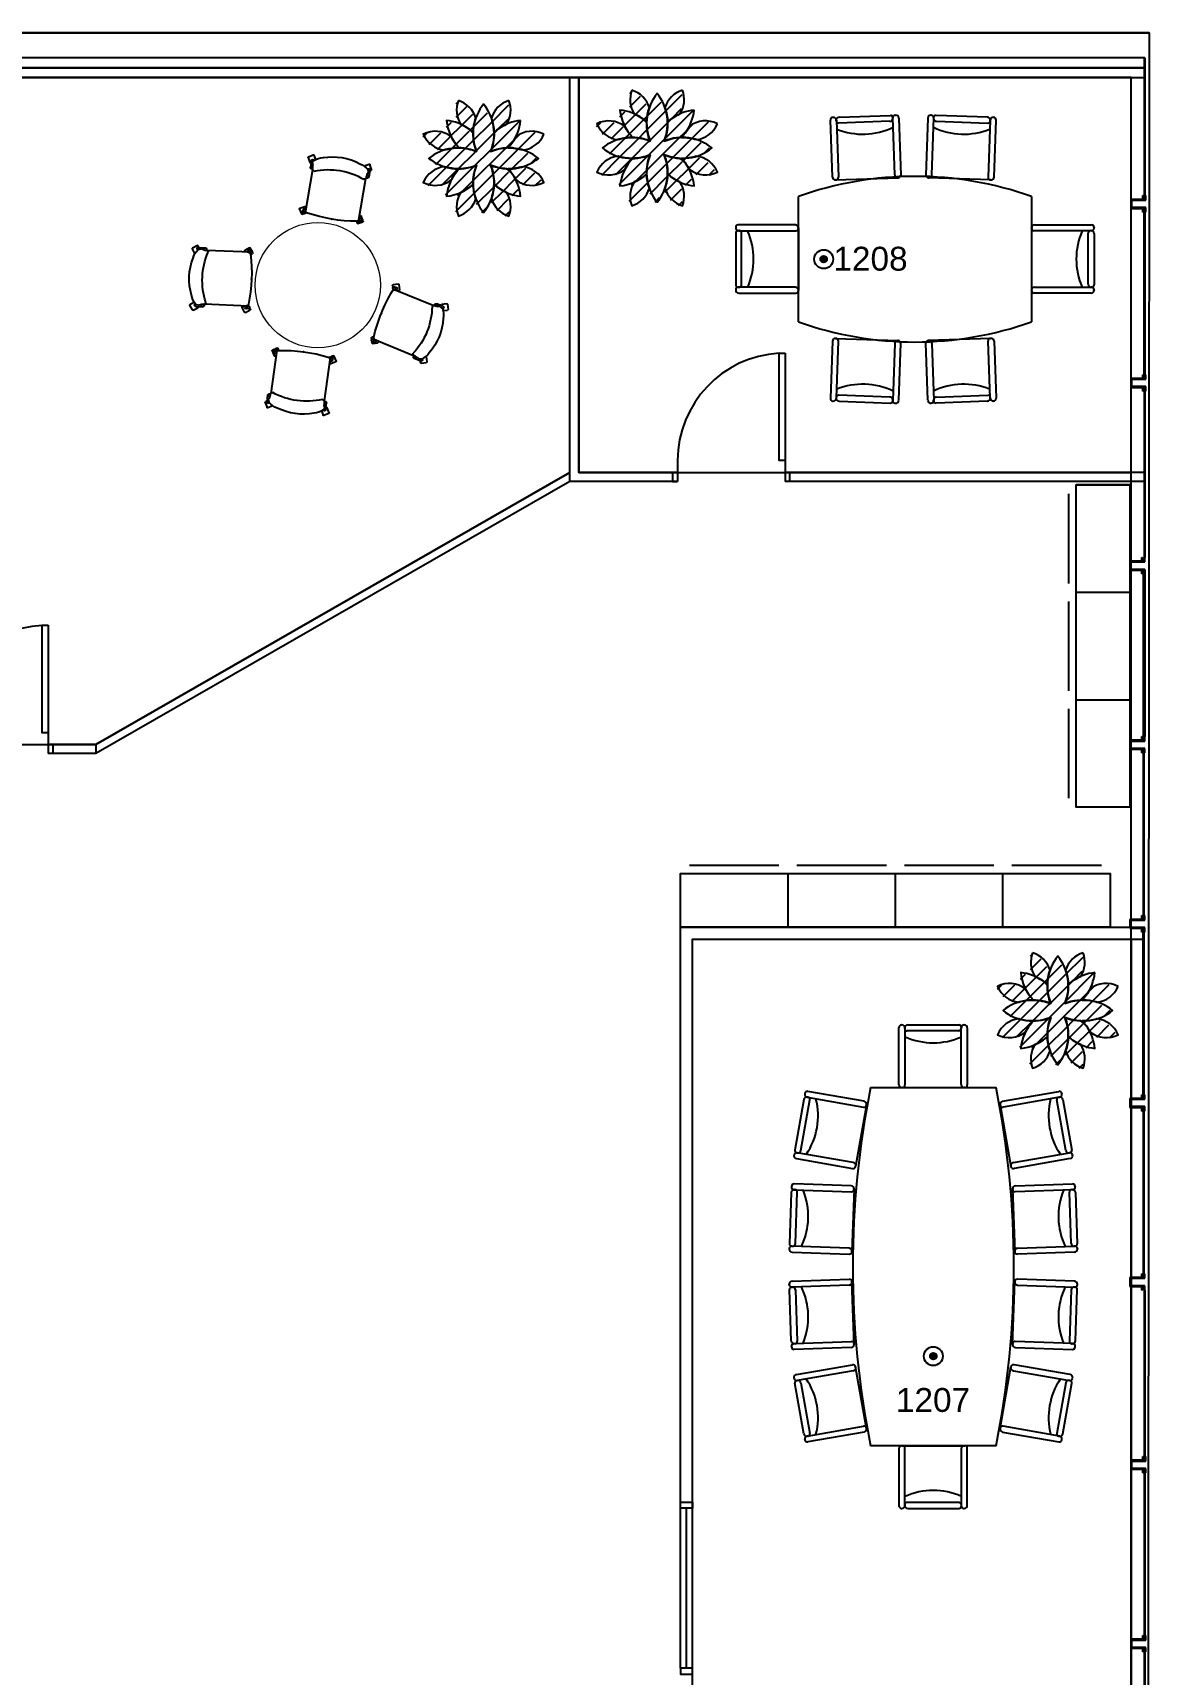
# Model space of a CAD drawing. Header units: inches. Extents: x 4 to 2210, y 3 to 2073.
# Drawn here: x 1836 to 2210, y 1523 to 2073 of the extents above; entities that cross this region are included whole.
import ezdxf

# ---------------------------------------------------------------- set-up
doc = ezdxf.new("R2010")
doc.units = ezdxf.units.IN
doc.header["$MEASUREMENT"] = 0
for name, color, linetype in [('Planon_construction', 253, 'Continuous'), ('Planon_floor', 1, 'Continuous'), ('Planon_space', 40, 'Continuous'), ('Planon_space_number', 30, 'Continuous')]:
    doc.layers.add(name, color=color, linetype=linetype)
doc.styles.get("Standard").update_dxf_attribs({"font": 'arial.ttf'})
doc.styles.add('TEXT', font='arial.ttf')

# ---------------------------------------------------------------- blocks, each defined once
blk = doc.blocks.new('1Front_1100_A-4_Data_Elec 07 26 18_RDI BASE$0$BaseBldg-WinFrame')
for p, q in [((0, 1.5), (0, -1.5)), ((4, 1.5), (0, 1.5)), ((0.25, 1.25), (5, 1.25)), ((0.25, -1.25), (0.25, 1.25)), ((4, 1.5), (4, 2.75)), ((4, 2.75), (4.25, 2.75)), ((4.25, 1.5), (4.25, 2.75)), ((4.25, 1.5), (4.75, 1.5)), ((4.75, 2.75), (5, 2.75)), ((4.75, 1.5), (4.75, 2.75)), ((5, 1.25), (5, 2.75)), ((0, -1.5), (4, -1.5)), ((5, -1.25), (0.25, -1.25)), ((4, -2.75), (4, -1.5)), ((4.25, -2.75), (4, -2.75)), ((4.25, -1.5), (4.75, -1.5)), ((4.25, -1.5), (4.25, -2.75)), ((4.75, -1.5), (4.75, -2.75)), ((5, -2.75), (4.75, -2.75)), ((5, -2.75), (5, -1.25))]:
    blk.add_line(p, q)
blk = doc.blocks.new('1Front_1100_A-4_Data_Elec 07 26 18_RDI BASE$0$30DOOR')
for p, q in [((0, 0), (0, 4)), ((36, 0), (36, 4))]:
    blk.add_line(p, q)
blk.add_lwpolyline([(0, -36), (0, 0), (2, 0), (2, -36)], close=True)
blk.add_arc((0, 0), 36, 273.1847, 0)
blk = doc.blocks.new('Furniture_Conftable_3')
at = {"layer": 'Planon_construction'}
blk.add_hatch(color=256, dxfattribs=at).paths.add_polyline_path([(-112.11, 0.02, 1), (-109.89, 0.02, 1)])
for p, q in [((-137.02, 43.41), (-120.07, 46.4)), ((-119.93, 44.39), (-136.88, 41.41)), ((-115.86, 26.83), (-119.18, 45.67)), ((-119.16, 45.76), (-119.12, 45.55)), ((-118.47, 46.68), (-118.35, 46.7)), ((-117.19, 45.89), (-113.87, 27.06)), ((-108.08, 27.53), (-108.75, 46.64)), ((-107.9, 47.55), (-107.78, 47.55)), ((-106.82, 46.38), (-106.83, 46.58)), ((-106.74, 46.59), (-106.08, 27.47)), ((-88.8, 46.21), (-106, 45.61)), ((-105.86, 47.62), (-88.66, 48.22)), ((-87.22, 28.26), (-87.88, 47.37)), ((-87.84, 47.46), (-87.84, 47.25)), ((-87.04, 48.28), (-86.91, 48.28)), ((-85.88, 47.32), (-85.21, 28.2)), ((-76.12, 47.32), (-76.79, 28.2)), ((-74.96, 48.28), (-75.09, 48.28)), ((-74.78, 28.26), (-74.12, 47.37)), ((-74.16, 47.46), (-74.16, 47.25)), ((-56.14, 47.62), (-73.34, 48.22)), ((-73.2, 46.21), (-56, 45.61)), ((-55.26, 46.59), (-55.92, 27.47)), ((-55.18, 46.38), (-55.17, 46.58)), ((-54.1, 47.55), (-54.22, 47.55)), ((-53.92, 27.53), (-53.25, 46.64)), ((-44.81, 45.89), (-48.13, 27.06)), ((-46.14, 26.83), (-42.82, 45.67)), ((-43.53, 46.68), (-43.65, 46.7)), ((-42.84, 45.76), (-42.88, 45.55)), ((-42.07, 44.39), (-25.12, 41.41)), ((-24.98, 43.41), (-41.93, 46.4)), ((-136.42, 23.21), (-139.74, 42.04)), ((-139.03, 43.06), (-138.91, 43.08)), ((-137.79, 42.05), (-137.83, 42.25)), ((-137.83, 42.25), (-137.83, 42.25)), ((-137.75, 42.27), (-134.43, 23.43)), ((-24.25, 42.27), (-27.57, 23.43)), ((-25.58, 23.21), (-22.26, 42.04)), ((-24.21, 42.05), (-24.17, 42.25)), ((-24.17, 42.25), (-24.17, 42.25)), ((-22.97, 43.06), (-23.09, 43.08)), ((-135.26, 22.4), (-114.58, 26.04)), ((-135.14, 22.42), (-135.26, 22.4)), ((-135.26, 22.4), (-135.26, 22.4)), ((-114.58, 26.04), (-114.7, 26.02)), ((-114.7, 26.02), (-114.7, 26.02)), ((-107.04, 26.57), (-86.06, 27.3)), ((-106.92, 26.57), (-107.04, 26.57)), ((-86.06, 27.3), (-86.18, 27.29)), ((-54.96, 26.57), (-75.94, 27.3)), ((-75.94, 27.3), (-75.82, 27.29)), ((-55.08, 26.57), (-54.96, 26.57)), ((-26.74, 22.4), (-47.42, 26.04)), ((-47.42, 26.04), (-47.3, 26.02)), ((-47.3, 26.02), (-47.3, 26.02)), ((-26.86, 22.42), (-26.74, 22.4)), ((-26.74, 22.4), (-26.74, 22.4)), ((-141, -20.98), (-141, 21.02)), ((-21, 21.02), (-21, -20.98)), ((-142, 11.52), (-161.12, 11.52)), ((-20, 11.52), (-0.88, 11.52)), ((-162, 10.65), (-162, 10.52)), ((-162, 8.6), (-162, -8.6)), ((-160.79, 9.6), (-161, 9.6)), ((-161, 9.52), (-141.87, 9.52)), ((-160, -8.4), (-160, 8.81)), ((-141, 10.52), (-141, -10.48)), ((-141, 10.4), (-141, 10.52)), ((-21, 10.52), (-21, -10.48)), ((-21, 10.4), (-21, 10.52)), ((-1, 9.52), (-20.13, 9.52)), ((-2, -8.4), (-2, 8.81)), ((-1.21, 9.6), (-1, 9.6)), ((0, 10.65), (0, 10.52)), ((0, 8.6), (0, -8.6)), ((-162, -10.23), (-162, -10.35)), ((-161.21, -9.4), (-161, -9.4)), ((-142, -9.35), (-161.12, -9.35)), ((-141, -10.48), (-141, -10.35)), ((-21, -10.48), (-21, -10.35)), ((-20, -9.35), (-0.88, -9.35)), ((-0.79, -9.4), (-1, -9.4)), ((0, -10.23), (0, -10.35)), ((-161, -11.35), (-141.87, -11.35)), ((-1, -11.35), (-20.13, -11.35)), ((-136.42, -23.17), (-139.74, -42)), ((-137.75, -42.23), (-134.43, -23.39)), ((-135.26, -22.36), (-114.58, -26)), ((-135.14, -22.38), (-135.26, -22.36)), ((-135.26, -22.36), (-135.26, -22.36)), ((-115.86, -26.79), (-119.18, -45.63)), ((-117.19, -45.85), (-113.87, -27.02)), ((-114.58, -26), (-114.7, -25.98)), ((-114.7, -25.98), (-114.7, -25.98)), ((-108.08, -27.49), (-108.75, -46.6)), ((-107.04, -26.52), (-86.06, -27.26)), ((-106.92, -26.53), (-107.04, -26.52)), ((-106.74, -46.55), (-106.08, -27.43)), ((-86.06, -27.26), (-86.18, -27.25)), ((-54.96, -26.52), (-75.94, -27.26)), ((-75.94, -27.26), (-75.82, -27.25)), ((-55.26, -46.55), (-55.92, -27.43)), ((-55.08, -26.53), (-54.96, -26.52)), ((-53.92, -27.49), (-53.25, -46.6)), ((-44.81, -45.85), (-48.13, -27.02)), ((-26.74, -22.36), (-47.42, -26)), ((-47.42, -26), (-47.3, -25.98)), ((-47.3, -25.98), (-47.3, -25.98)), ((-46.14, -26.79), (-42.82, -45.63)), ((-24.25, -42.23), (-27.57, -23.39)), ((-26.86, -22.38), (-26.74, -22.36)), ((-26.74, -22.36), (-26.74, -22.36)), ((-25.58, -23.17), (-22.26, -42)), ((-87.22, -28.22), (-87.88, -47.33)), ((-85.88, -47.27), (-85.21, -28.16)), ((-76.12, -47.27), (-76.79, -28.16)), ((-74.78, -28.22), (-74.12, -47.33)), ((-139.03, -43.02), (-138.91, -43.04)), ((-137.79, -42.01), (-137.83, -42.21)), ((-137.83, -42.21), (-137.83, -42.21)), ((-137.02, -43.37), (-120.07, -46.36)), ((-119.93, -44.35), (-136.88, -41.36)), ((-42.07, -44.35), (-25.12, -41.36)), ((-24.98, -43.37), (-41.93, -46.36)), ((-24.21, -42.01), (-24.17, -42.21)), ((-24.17, -42.21), (-24.17, -42.21)), ((-22.97, -43.02), (-23.09, -43.04)), ((-119.16, -45.72), (-119.12, -45.51)), ((-118.47, -46.64), (-118.35, -46.66)), ((-107.9, -47.51), (-107.78, -47.51)), ((-106.82, -46.33), (-106.83, -46.54)), ((-88.8, -46.17), (-106, -45.57)), ((-105.86, -47.58), (-88.66, -48.18)), ((-87.84, -47.41), (-87.84, -47.21)), ((-87.04, -48.23), (-86.91, -48.24)), ((-74.96, -48.23), (-75.09, -48.24)), ((-74.16, -47.41), (-74.16, -47.21)), ((-56.14, -47.58), (-73.34, -48.18)), ((-73.2, -46.17), (-56, -45.57)), ((-55.18, -46.33), (-55.17, -46.54)), ((-54.1, -47.51), (-54.22, -47.51)), ((-43.53, -46.64), (-43.65, -46.66)), ((-42.84, -45.72), (-42.88, -45.51))]:
    blk.add_line(p, q, dxfattribs=at)
for radius in [3.16, 1.11]:
    blk.add_circle((-111, 0.02), radius, dxfattribs=at)
for centre, radius, start, end in [((-119.94, 45.62), 0.792, 9.9964, 99.9954), ((-120.1, 45.38), 1, 279.9998, 10.003), ((-118.32, 45.82), 0.875, 99.9974, 189.9962), ((-118.18, 45.72), 1, 9.9998, 100.003), ((-107.87, 46.67), 0.875, 92, 182), ((-107.74, 46.55), 1, 2, 92), ((-105.83, 46.62), 1, 92, 182), ((-106.03, 46.4), 0.792, 182, 272), ((-97.89, 65.22), 23.31, 248.0725, 295.7495), ((-88.84, 47.21), 1, 272, 2), ((-88.64, 47.43), 0.792, 2, 92), ((-87.01, 47.4), 0.875, 92, 182), ((-86.88, 47.28), 1, 2, 92), ((-75.12, 47.28), 1, 88, 178), ((-74.99, 47.4), 0.875, 358, 88), ((-64.11, 65.22), 23.31, 244.2505, 291.9275), ((-73.36, 47.43), 0.792, 88, 178), ((-73.16, 47.21), 1, 178, 268), ((-56.17, 46.62), 1, 358, 88), ((-55.97, 46.4), 0.792, 268, 358), ((-54.26, 46.55), 1, 88, 178), ((-54.13, 46.67), 0.875, 358, 88), ((-43.82, 45.72), 1, 79.997, 170.0002), ((-43.68, 45.82), 0.875, 350.0038, 80.0026), ((-41.9, 45.38), 1, 169.997, 260.0002), ((-42.06, 45.62), 0.792, 80.0046, 170.0036), ((-138.88, 42.2), 0.875, 99.9974, 189.9962), ((-138.73, 42.09), 1, 9.9998, 100.003), ((-136.85, 42.43), 1, 100.0001, 189.9964), ((-137.02, 42.19), 0.792, 190.003, 280.0025), ((-131.57, 61.95), 23.31, 256.0725, 303.7495), ((-30.43, 61.95), 23.31, 236.2505, 283.9275), ((-24.98, 42.19), 0.792, 259.9975, 349.997), ((-25.15, 42.43), 1, 350.0036, 79.9999), ((-23.27, 42.09), 1, 79.997, 170.0002), ((-23.12, 42.2), 0.875, 350.0038, 80.0026), ((-107.08, 27.56), 1, 182, 272), ((-86.22, 28.29), 1, 182, 272), ((-86.09, 28.17), 0.875, 272, 2), ((-75.91, 28.17), 0.875, 178, 268), ((-75.78, 28.29), 1, 268, 358), ((-54.92, 27.56), 1, 268, 358), ((-81, -275.98), 303, 78.5788, 101.4212), ((-135.43, 23.38), 1, 190.0001, 279.9974), ((-135.29, 23.28), 0.875, 280.003, 10.0038), ((-114.88, 27.01), 1, 190.0001, 279.9974), ((-114.73, 26.91), 0.875, 280.003, 10.0038), ((-106.95, 27.44), 0.875, 272, 2), ((-55.05, 27.44), 0.875, 178, 268), ((-47.27, 26.91), 0.875, 169.9962, 259.997), ((-47.12, 27.01), 1, 260.0026, 349.9999), ((-26.71, 23.28), 0.875, 169.9962, 259.997), ((-26.57, 23.38), 1, 260.0026, 349.9999), ((-161.12, 10.65), 0.875, 90, 180), ((-142, 10.52), 1, 360, 90), ((-20, 10.52), 1, 90, 180), ((-0.88, 10.65), 0.875, 0, 90), ((-161, 10.52), 1, 180, 270), ((-161, 8.6), 1, 90, 180), ((-160.79, 8.81), 0.792, 0, 90), ((-179.31, 0.02), 23.31, 336.2505, 23.9275), ((-141.87, 10.4), 0.875, 270, 0), ((-20.13, 10.4), 0.875, 180, 270), ((17.31, 0.02), 23.31, 156.0725, 203.7495), ((-1.21, 8.81), 0.792, 90, 180), ((-1, 10.52), 1, 270, 0), ((-1, 8.6), 1, 0, 90), ((-161.21, -8.6), 0.792, 180, 270), ((-161.12, -10.23), 0.875, 90, 180), ((-161, -10.35), 1, 180, 270), ((-161, -8.4), 1, 270, 0), ((-142, -10.35), 1, 0, 90), ((-141.87, -10.48), 0.875, 270, 0), ((-20, -10.35), 1, 90, 180), ((-20.13, -10.48), 0.875, 180, 270), ((-1, -8.4), 1, 180, 270), ((-1, -10.35), 1, 270, 0), ((-0.88, -10.23), 0.875, 0, 90), ((-0.79, -8.6), 0.792, 270, 0), ((-81, 276.02), 303, 258.5788, 281.4212), ((-135.43, -23.34), 1, 80.0026, 169.9999), ((-135.29, -23.24), 0.875, 349.9962, 79.997), ((-114.88, -26.97), 1, 80.0026, 169.9999), ((-114.73, -26.86), 0.875, 349.9962, 79.997), ((-107.08, -27.52), 1, 88, 178), ((-106.95, -27.4), 0.875, 358, 88), ((-86.22, -28.25), 1, 88, 178), ((-86.09, -28.13), 0.875, 358, 88), ((-75.91, -28.13), 0.875, 92, 182), ((-75.78, -28.25), 1, 2, 92), ((-55.05, -27.4), 0.875, 92, 182), ((-54.92, -27.52), 1, 2, 92), ((-47.27, -26.86), 0.875, 100.003, 190.0038), ((-47.12, -26.97), 1, 10.0001, 99.9974), ((-26.71, -23.24), 0.875, 100.003, 190.0038), ((-26.57, -23.34), 1, 10.0001, 99.9974), ((-138.88, -42.15), 0.875, 170.0038, 260.0026), ((-138.73, -42.05), 1, 259.997, 350.0002), ((-136.85, -42.39), 1, 170.0036, 259.9999), ((-137.02, -42.14), 0.792, 79.9975, 169.997), ((-131.57, -61.91), 23.31, 56.2505, 103.9275), ((-97.89, -65.18), 23.31, 64.2505, 111.9275), ((-64.11, -65.18), 23.31, 68.0725, 115.7495), ((-30.43, -61.91), 23.31, 76.0725, 123.7495), ((-24.98, -42.14), 0.792, 10.003, 100.0025), ((-25.15, -42.39), 1, 280.0001, 9.9964), ((-23.27, -42.05), 1, 189.9998, 280.003), ((-23.12, -42.15), 0.875, 279.9974, 9.9962), ((-119.94, -45.58), 0.792, 260.0046, 350.0036), ((-120.1, -45.34), 1, 349.997, 80.0002), ((-118.32, -45.78), 0.875, 170.0038, 260.0026), ((-118.18, -45.68), 1, 259.997, 350.0002), ((-107.87, -46.63), 0.875, 178, 268), ((-107.74, -46.51), 1, 268, 358), ((-105.83, -46.58), 1, 178, 268), ((-106.03, -46.36), 0.792, 88, 178), ((-88.84, -47.17), 1, 358, 88), ((-88.64, -47.39), 0.792, 268, 358), ((-87.01, -47.36), 0.875, 178, 268), ((-86.88, -47.24), 1, 268, 358), ((-75.12, -47.24), 1, 182, 272), ((-74.99, -47.36), 0.875, 272, 2), ((-73.16, -47.17), 1, 92, 182), ((-73.36, -47.39), 0.792, 182, 272), ((-56.17, -46.58), 1, 272, 2), ((-55.97, -46.36), 0.792, 2, 92), ((-54.26, -46.51), 1, 182, 272), ((-54.13, -46.63), 0.875, 272, 2), ((-43.82, -45.68), 1, 189.9998, 280.003), ((-43.68, -45.78), 0.875, 279.9974, 9.9962), ((-41.9, -45.34), 1, 99.9998, 190.003), ((-42.06, -45.58), 0.792, 189.9964, 279.9954)]:
    blk.add_arc(centre, radius, start, end, dxfattribs=at)
blk = doc.blocks.new('P_95-7R')
at = {"layer": 'Planon_construction'}
for p, q in [((-0.03, 8.89), (0.29, 9.44)), ((0.64, 8.28), (0.04, 8.62)), ((0.53, 9.85), (0.84, 10.4)), ((0.72, 9.9), (0.72, 9.9)), ((0.72, 9.9), (1.48, 9.9)), ((0.72, 9.02), (15.34, 9.02)), ((1.11, 10.47), (2.64, 9.59)), ((2.55, 9.02), (2.72, 9.31)), ((2.65, 9.58), (2.64, 9.59)), ((18.24, 9.9), (15.94, 9.9)), ((18.07, 9.9), (18.36, 10.4)), ((18.62, 10.47), (20.16, 9.58)), ((19.36, 7.81), (20.23, 9.31)), ((-0.03, -10.03), (0.29, -9.48)), ((1.58, -11.19), (0.04, -10.3)), ((0.53, -9.07), (0.76, -8.67)), ((0.72, -9.02), (15.34, -9.02)), ((0.72, -9.9), (1.48, -9.9)), ((0.72, -9.9), (0.72, -9.9)), ((1.85, -11.11), (2.72, -9.61)), ((2.1, -9.02), (2.65, -9.34)), ((18.24, -9.9), (15.94, -9.9)), ((17.48, -10.03), (17.56, -9.9)), ((19.09, -11.19), (17.56, -10.3)), ((18.83, -8.57), (20.16, -9.34)), ((19.36, -11.11), (20.23, -9.61))]:
    blk.add_line(p, q, dxfattribs=at)
for centre in [(1.48, 9.46), (1.48, -9.46)]:
    blk.add_circle(centre, 0.437, dxfattribs=at)
for centre, radius, start, end in [((0.14, 8.79), 0.197, 150, 240), ((53.76, 0), 53.76, 171.0231, 188.9769), ((0.72, 9.46), 0.438, 90, 270), ((1.4, 8.27), 0.749, 90.0499, 171.1399), ((1.01, 10.3), 0.197, 60, 150), ((2.55, 9.41), 0.197, 330, 60), ((15.63, 8.4), 0.69, 120.6695, 179.8182), ((-7.14, 0), 23.63, 339.164, 20.836), ((15.75, 8), 1.1, 80.9095, 115.0661), ((15.94, 9.46), 0.437, 313.9242, 236.1927), ((18.84, -5.44), 14.82, 98.4693, 101.3569), ((16.12, 12.32), 3.15, 279.8709, 294.7182), ((16.94, 6.35), 3.15, 63.6603, 80.9972), ((18.24, 9.46), 0.438, 296.2703, 90), ((14.02, 5.08), 5.95, 10.9764, 43.3891), ((18.53, 10.3), 0.197, 60, 150), ((19.19, 7.9), 0.197, 313.7713, 330), ((1.98, 0), 18.93, 340.8263, 19.1737), ((20.06, 9.41), 0.197, 330, 60), ((0.14, -10.13), 0.197, 150, 240), ((0.72, -9.46), 0.438, 90, 270), ((1.4, -8.27), 0.749, 188.8601, 269.9501), ((2.55, -9.51), 0.197, 330, 60), ((15.63, -8.4), 0.69, 180.1818, 239.3305), ((15.75, -8), 1.1, 244.9339, 279.0905), ((15.94, -9.46), 0.437, 123.8073, 46.0758), ((18.84, 5.44), 14.82, 258.6431, 261.5307), ((16.12, -12.32), 3.15, 65.2818, 80.1291), ((16.94, -6.35), 3.15, 279.0028, 296.3397), ((17.65, -10.13), 0.197, 150, 240), ((18.24, -9.46), 0.438, 270, 63.7297), ((14.02, -5.08), 5.95, 316.6109, 349.7188), ((20.06, -9.51), 0.197, 330, 60), ((1.68, -11.02), 0.197, 240, 330), ((19.19, -11.02), 0.197, 240, 330)]:
    blk.add_arc(centre, radius, start, end, dxfattribs=at)
blk.add_point((0, 0), dxfattribs=at)
at = {"layer": 'Planon_construction', "style": 'TEXT', "flags": 1}
for tag in ['CAPPN', 'CAPMG', 'CAPMC', 'CAPQT', 'CAPDH', 'CAPGC']:
    blk.add_attdef(tag, (0, 0), '', height=0.001, dxfattribs=at)
blk = doc.blocks.new('82_planting_generic - 82_planter_round_1200mm-2861272-Planon FM - 1e Verdieping')
at = {"layer": 'Planon_construction', "linetype": 'Continuous'}
blk.add_line((-368, -9), (-360, 0), dxfattribs=at)
at = {"layer": 'Planon_construction'}
for points in [[(45, 38, 0.273397), (-2, 356, 0.273397), (-49, 38, 0.27562), (-369, -8, 0.275602), (-49, -54, 0.273354), (-2, -372, 0.273354), (45, -54, 0.275602), (365, -8, 0.27562)], [(-171, 379, 0.244626), (-155, 220, -0.078598), (-72, 167, -0.077601), (-54, 262, 0.249774)], [(167, 379, 0.249774), (50, 262, -0.077601), (68, 167, -0.078598), (151, 220, 0.244626)], [(-72, 160, 0.025563), (-99, 188, 0.130684), (-251, 246, 0.164541), (-166, 62, -0.095401), (-49, 38, -0.099448)], [(246, 246, 0.130684), (95, 188, 0.025563), (68, 160, -0.099448), (45, 38, -0.088664), (153, 62, 0.031659), (188, 94, 0.130684)], [(-219, 137, 0.289305), (-406, 154, 0.274935), (-264, 48, -0.078844), (-166, 62, -0.073056)], [(402, 154, 0.289305), (214, 137, -0.073056), (162, 62, -0.078844), (260, 48, 0.274935)], [(-166, -78, -0.078814), (-264, -64, 0.274935), (-406, -170, 0.290007), (-219, -153, -0.073048)], [(-72, -183, -0.104586), (-49, -54, -0.095414), (-166, -78, 0.164497), (-251, -262, 0.158425)], [(188, -110, 0.031615), (153, -78, -0.088688), (45, -54, -0.099407), (68, -176, 0.025563), (95, -204, 0.130684), (246, -262, 0.130684)], [(260, -64, -0.078814), (162, -78, -0.073069), (215, -153, 0.289243), (402, -170, 0.274935)], [(-54, -278, -0.077617), (-72, -183, -0.078566), (-155, -236, 0.244728), (-171, -395, 0.249807)], [(151, -236, -0.078566), (68, -183, -0.077617), (50, -278, 0.249807), (167, -395, 0.244728)]]:
    blk.add_lwpolyline(points, format="xyb", close=True, dxfattribs=at)

msp = doc.modelspace()

# ---------------------------------------------------------------- hatches: boundary and pattern name
at = {"layer": 'Planon_construction'}
msp.add_hatch(color=256, dxfattribs=at).paths.add_polyline_path([(2100.16, 1997.43, 1), (2102.39, 1997.43, 1)])

# ---------------------------------------------------------------- linework, layer by layer
for p, q in [((2208.88, 2064.9), (11.81, 2064.9)), ((2208.63, 2064.9), (2208.63, 2017.47)), ((2208.88, 2064.9), (2208.88, 2017.47)), ((1025.19, 2058.28), (2208.88, 2058.28)), ((2016.22, 1922.97), (2016.22, 2058.28)), ((2019.22, 1925.97), (2019.22, 2058.28)), ((2104.2, 2024.94), (2103.53, 2044.05)), ((2104.38, 2044.96), (2104.5, 2044.96)), ((2105.46, 2043.79), (2105.45, 2044)), ((2105.54, 2044), (2106.2, 2024.89)), ((2123.48, 2043.63), (2106.28, 2043.02)), ((2106.42, 2045.03), (2123.61, 2045.63)), ((2125.06, 2025.67), (2124.39, 2044.78)), ((2124.43, 2044.87), (2124.44, 2044.66)), ((2125.24, 2045.69), (2125.36, 2045.69)), ((2126.4, 2044.73), (2127.07, 2025.61)), ((2136.16, 2044.73), (2135.49, 2025.61)), ((2137.32, 2045.69), (2137.19, 2045.69)), ((2137.49, 2025.67), (2138.16, 2044.78)), ((2138.12, 2044.87), (2138.12, 2044.66)), ((2156.14, 2045.03), (2138.94, 2045.63)), ((2139.08, 2043.63), (2156.28, 2043.02)), ((2157.02, 2044), (2156.35, 2024.89)), ((2157.1, 2043.79), (2157.1, 2044)), ((2158.18, 2044.96), (2158.05, 2044.96)), ((2158.36, 2024.94), (2159.02, 2044.05)), ((2105.23, 2023.98), (2126.22, 2024.71)), ((2105.36, 2023.98), (2105.23, 2023.98)), ((2126.22, 2024.71), (2126.1, 2024.71)), ((2136.33, 2024.71), (2136.46, 2024.71)), ((2157.32, 2023.98), (2136.33, 2024.71)), ((2157.2, 2023.98), (2157.32, 2023.98)), ((2092.8, 1976.43), (2092.8, 2018.43)), ((2170.89, 2018.43), (2170.89, 1976.43)), ((2208.63, 1957.47), (2208.63, 2014.47)), ((2208.88, 2014.47), (2208.88, 1957.47)), ((2071.8, 2008.06), (2071.8, 2007.93)), ((2091.8, 2008.93), (2072.68, 2008.93)), ((2092.8, 2007.81), (2092.8, 2007.93)), ((2092.8, 2007.93), (2092.8, 1986.93)), ((2170.89, 2007.81), (2170.89, 2007.93)), ((2170.89, 2007.93), (2170.89, 1986.93)), ((2171.89, 2008.93), (2191.02, 2008.93)), ((2191.89, 2008.06), (2191.89, 2007.93)), ((2071.8, 2006.02), (2071.8, 1988.81)), ((2073.01, 2007.02), (2072.8, 2007.02)), ((2072.8, 2006.93), (2091.93, 2006.93)), ((2073.8, 1989.02), (2073.8, 2006.22)), ((2190.89, 2006.93), (2171.77, 2006.93)), ((2189.89, 1989.02), (2189.89, 2006.22)), ((2190.69, 2007.02), (2190.89, 2007.02)), ((2191.89, 2006.02), (2191.89, 1988.81)), ((2071.8, 1987.18), (2071.8, 1987.06)), ((2072.59, 1988.02), (2072.8, 1988.02)), ((2091.8, 1988.06), (2072.68, 1988.06)), ((2072.8, 1986.06), (2091.93, 1986.06)), ((2092.8, 1986.93), (2092.8, 1987.06)), ((2170.89, 1986.93), (2170.89, 1987.06)), ((2190.89, 1986.06), (2171.77, 1986.06)), ((2171.89, 1988.06), (2191.02, 1988.06)), ((2191.1, 1988.02), (2190.89, 1988.02)), ((2191.89, 1987.18), (2191.89, 1987.06)), ((2104.2, 1969.92), (2103.53, 1950.81)), ((2105.36, 1970.88), (2105.23, 1970.89)), ((2105.23, 1970.89), (2126.22, 1970.16)), ((2105.54, 1950.87), (2106.2, 1969.98)), ((2125.06, 1969.2), (2124.39, 1950.08)), ((2126.22, 1970.16), (2126.1, 1970.16)), ((2126.4, 1950.14), (2127.07, 1969.25)), ((2136.16, 1950.14), (2135.49, 1969.25)), ((2157.32, 1970.89), (2136.33, 1970.16)), ((2136.33, 1970.16), (2136.46, 1970.16)), ((2137.49, 1969.2), (2138.16, 1950.08)), ((2157.02, 1950.87), (2156.35, 1969.98)), ((2157.2, 1970.88), (2157.32, 1970.89)), ((2158.36, 1969.92), (2159.02, 1950.81)), ((2208.63, 1954.47), (2208.63, 1897.47)), ((2208.88, 1954.47), (2208.88, 1897.47)), ((2104.38, 1949.91), (2104.5, 1949.9)), ((2105.46, 1951.08), (2105.45, 1950.87)), ((2123.48, 1951.24), (2106.28, 1951.84)), ((2106.42, 1949.83), (2123.61, 1949.23)), ((2124.43, 1950), (2124.44, 1950.21)), ((2125.24, 1949.18), (2125.36, 1949.17)), ((2137.32, 1949.18), (2137.19, 1949.17)), ((2138.12, 1950), (2138.12, 1950.21)), ((2156.14, 1949.83), (2138.94, 1949.23)), ((2139.08, 1951.24), (2156.28, 1951.84)), ((2157.1, 1951.08), (2157.1, 1950.87)), ((2158.18, 1949.91), (2158.05, 1949.9)), ((2052.35, 1925.97), (2019.22, 1925.97)), ((2052.35, 1925.97), (2050.59, 1925.97)), ((2050.59, 1925.97), (2050.59, 1922.97)), ((2052.35, 1925.97), (2052.35, 1922.97)), ((2208.63, 1925.97), (2088.35, 1925.97)), ((2088.35, 1925.97), (2088.35, 1922.97)), ((2088.35, 1925.97), (2089.87, 1925.97)), ((2089.87, 1925.97), (2089.87, 1922.97)), ((2052.35, 1922.97), (2016.22, 1922.97)), ((2050.59, 1922.97), (2052.35, 1922.97)), ((2208.63, 1922.97), (2088.35, 1922.97)), ((2089.87, 1922.97), (2088.35, 1922.97)), ((2203.88, 1921.78), (2185.88, 1921.78)), ((2183.25, 1918.78), (2183.25, 1888.78)), ((2208.27, 1893.22), (2208.27, 1836.23)), ((2208.52, 1893.22), (2208.52, 1836.23)), ((2208.88, 1893.47), (2208.88, 1837.48)), ((2185.88, 1886.41), (2185.88, 1886.41)), ((2183.25, 1882.78), (2183.25, 1852.78)), ((2203.88, 1885.78), (2185.88, 1885.78)), ((2185.88, 1850.41), (2185.88, 1850.41)), ((2185.88, 1849.78), (2203.88, 1849.78)), ((2183.25, 1846.78), (2183.25, 1816.78)), ((1841.48, 1834.78), (1841.48, 1831.78)), ((1841.48, 1834.78), (1843, 1834.78)), ((1843, 1831.78), (1841.48, 1831.78)), ((1843, 1834.78), (1843, 1831.78)), ((2208.27, 1833.23), (2208.27, 1776.23)), ((2208.52, 1833.23), (2208.52, 1776.23)), ((2185.88, 1814.41), (2185.88, 1814.41)), ((2086.3, 1794.25), (2056.3, 1794.25)), ((2122.3, 1794.25), (2092.3, 1794.25)), ((2158.3, 1794.25), (2128.3, 1794.25)), ((2194.3, 1794.25), (2164.3, 1794.25)), ((2053.92, 1791.63), (2053.92, 1791.63)), ((2089.3, 1791.63), (2089.3, 1773.63)), ((2089.92, 1791.63), (2089.92, 1791.63)), ((2125.3, 1773.63), (2125.3, 1791.63)), ((2125.92, 1791.63), (2125.92, 1791.63)), ((2161.3, 1773.63), (2161.3, 1791.63)), ((2161.92, 1791.63), (2161.92, 1791.63)), ((2208.27, 1716.23), (2208.27, 1773.23)), ((2208.52, 1773.23), (2208.52, 1716.23)), ((2208.27, 1713.23), (2208.27, 1656.23)), ((2208.52, 1713.23), (2208.52, 1656.23)), ((2208.63, 1651.98), (2208.63, 1594.98)), ((2208.88, 1651.98), (2208.88, 1594.98)), ((2208.64, 1592), (2208.64, 1535)), ((2208.89, 1592), (2208.89, 1535)), ((2055.3, 1525.34), (2055.3, 1578.91)), ((2208.65, 1532.02), (2208.65, 1475.02)), ((2208.9, 1532.02), (2208.9, 1475.02))]:
    msp.add_line(p, q, dxfattribs=at)
at = {"layer": 'Planon_construction', "linetype": 'Continuous'}
for p, q in [((2036.29, 2048.45), (2039.87, 2052.03)), ((2036.31, 2052.96), (2037.05, 2053.7)), ((1978.17, 2044.97), (1981.75, 2048.55)), ((1978.19, 2049.48), (1978.93, 2050.22)), ((2033, 2045.16), (2034.68, 2046.84)), ((1974.88, 2041.68), (1976.56, 2043.36)), ((2025.22, 2041.87), (2026.6, 2043.25)), ((2027.21, 2039.37), (2031.12, 2043.28)), ((2030.05, 2037.72), (2034.15, 2041.82)), ((1967.1, 2038.39), (1968.47, 2039.77)), ((1969.09, 2035.89), (1972.99, 2039.8)), ((1971.93, 2034.24), (1976.03, 2038.34)), ((2003.13, 2029.52), (2004.92, 2031.31)), ((2049.18, 2025.42), (2053.86, 2030.1)), ((2058.57, 2025.83), (2062.61, 2029.87)), ((2061.25, 2033), (2063.04, 2034.79)), ((1991.06, 2021.94), (1995.74, 2026.62)), ((2000.44, 2022.35), (2004.49, 2026.39)), ((2004.66, 2022.07), (2006.58, 2024)), ((2054.99, 2022.25), (2057.03, 2024.28)), ((2062.78, 2025.55), (2064.71, 2027.48)), ((1996.87, 2018.77), (1998.9, 2020.8)), ((2049.97, 2017.23), (2053.72, 2020.98)), ((1986.72, 2013.11), (1988.19, 2014.58)), ((1991.84, 2013.75), (1995.6, 2017.5)), ((1994.54, 2011.95), (1995.88, 2013.29)), ((2044.84, 2016.59), (2046.32, 2018.07)), ((2052.67, 2015.43), (2054.01, 2016.77)), ((2170.53, 1759.42), (2174.11, 1763)), ((2170.55, 1763.94), (2171.29, 1764.67)), ((2167.23, 1756.13), (2168.92, 1757.81)), ((2159.46, 1752.85), (2160.83, 1754.22)), ((2161.45, 1750.34), (2165.35, 1754.25)), ((2164.29, 1748.7), (2168.39, 1752.8)), ((2195.49, 1743.97), (2197.28, 1745.77)), ((2183.42, 1736.39), (2188.1, 1741.07)), ((2192.8, 1736.8), (2196.85, 1740.84)), ((2197.02, 1736.52), (2198.94, 1738.45)), ((2189.23, 1733.22), (2191.26, 1735.26)), ((2179.08, 1727.56), (2180.55, 1729.04)), ((2184.2, 1728.2), (2187.96, 1731.95)), ((2186.9, 1726.41), (2188.24, 1727.75))]:
    msp.add_line(p, q, dxfattribs=at)
at = {"layer": 'Planon_construction'}
for points in [[(2210.32, 2073.28), (1643.81, 2073.28), (2210.32, 2073.28), (2209.38, 633.18), (1749.23, 3.37), (630.18, 3.37), (469.11, 3.36), (463.87, 3.31), (460.68, 7.46), (3.8, 633.35), (3.8, 2073.28), (11.81, 2073.28), (3.8, 2073.28), (3.8, 633.35), (460.68, 7.46), (463.87, 3.31), (469.11, 3.36), (630.18, 3.37)], [(3.81, 2014.28), (15.19, 2014.28), (15.19, 2061.53), (2208.63, 2061.53), (1531.81, 2061.52)], [(2204.28, 636.76), (2204.28, 2058.28)], [(2016.22, 1925.97), (1857.5, 1834.78), (1841.48, 1834.78)], [(2016.22, 1922.97), (1857.5, 1831.78), (1841.48, 1831.78)], [(1857.5, 1834.78), (1857.5, 1831.78)], [(2053.3, 1525.34), (2053.3, 1773.63), (2203.88, 1773.63)], [(2057.3, 1580.91), (2057.3, 1769.63), (2208.27, 1769.63)]]:
    msp.add_lwpolyline(points, dxfattribs=at)
at = {"layer": 'Planon_construction', "linetype": 'Continuous'}
for points in [[(2026.94, 2025.63), (2032.76, 2031.45), (2039.11, 2037.8), (2041.73, 2040.42), (2048.07, 2046.76), (2053.92, 2052.61)], [(1968.82, 2022.15), (1974.64, 2027.97), (1980.99, 2034.32), (1983.61, 2036.94), (1989.95, 2043.28), (1995.8, 2049.13)], [(1976.07, 2038.38), (1979.85, 2042.17), (1983.72, 2046.03)], [(1982.61, 2040.43), (1983.58, 2041.4), (1988.7, 2046.52)], [(2031.65, 2025.85), (2036.77, 2030.97), (2042.62, 2036.82), (2042.69, 2036.89), (2048.59, 2042.79), (2050.48, 2044.68), (2053.68, 2047.88)], [(2032.73, 2022.44), (2042.32, 2032.03), (2047.63, 2037.34), (2057.48, 2047.19)], [(2034.19, 2041.86), (2037.98, 2045.65), (2041.84, 2049.51)], [(2040.73, 2043.91), (2041.7, 2044.88), (2046.82, 2050)], [(1973.52, 2022.36), (1978.65, 2027.49), (1984.5, 2033.34), (1984.56, 2033.41), (1990.46, 2039.3), (1992.36, 2041.2), (1995.56, 2044.4)], [(1974.61, 2018.96), (1984.19, 2028.55), (1989.51, 2033.86), (1999.36, 2043.71)], [(2029.5, 2032.68), (2034.7, 2037.88), (2035.93, 2039.11), (2040.67, 2043.85)], [(2036.12, 2016.85), (2041.96, 2022.69), (2048.33, 2029.06), (2050.53, 2031.25), (2056.9, 2037.63), (2062.7, 2043.43)], [(2036.88, 2022.1), (2038.23, 2023.45), (2041.57, 2026.79), (2052.76, 2037.98), (2055.05, 2040.27), (2057.51, 2042.73)], [(1971.38, 2029.2), (1976.58, 2034.4), (1977.8, 2035.62), (1982.55, 2040.37)], [(1978, 2013.37), (1983.84, 2019.21), (1990.21, 2025.58), (1992.4, 2027.77), (1998.78, 2034.15), (2004.58, 2039.95)], [(1978.76, 2018.62), (1980.11, 2019.97), (1983.45, 2023.31), (1994.64, 2034.5), (1996.93, 2036.79), (1999.39, 2039.25)], [(2053.95, 2030.19), (2054.78, 2031.02), (2060.25, 2036.49)], [(1995.83, 2026.71), (1996.66, 2027.54), (2002.13, 2033.01)], [(2048.11, 2019.86), (2051.77, 2023.52), (2055.75, 2027.5), (2059.64, 2031.39)], [(1989.98, 2016.38), (1993.65, 2020.04), (1997.63, 2024.02), (2001.52, 2027.91)], [(2043.13, 2019.36), (2048.52, 2024.76), (2049.08, 2025.32)], [(1985, 2015.88), (1990.4, 2021.28), (1990.96, 2021.84)], [(2161.18, 1736.61), (2167, 1742.43), (2173.35, 1748.78), (2175.97, 1751.39), (2182.31, 1757.73), (2188.16, 1763.58)], [(2168.43, 1752.83), (2172.21, 1756.62), (2176.08, 1760.48)], [(2174.97, 1754.89), (2175.94, 1755.86), (2181.06, 1760.97)], [(2163.73, 1743.65), (2168.94, 1748.85), (2170.16, 1750.08), (2174.91, 1754.83)], [(2165.88, 1736.82), (2171.01, 1741.94), (2176.86, 1747.79), (2176.92, 1747.86), (2182.82, 1753.76), (2184.72, 1755.66), (2187.92, 1758.86)], [(2166.97, 1733.41), (2176.55, 1743), (2181.87, 1748.31), (2191.72, 1758.16)], [(2170.36, 1727.83), (2176.2, 1733.66), (2182.57, 1740.03), (2184.76, 1742.23), (2191.14, 1748.6), (2196.94, 1754.41)], [(2171.11, 1733.07), (2172.47, 1734.43), (2175.81, 1737.76), (2187, 1748.95), (2189.29, 1751.24), (2191.75, 1753.7)], [(2188.19, 1741.17), (2189.02, 1742), (2194.49, 1747.46)], [(2182.34, 1730.83), (2186.01, 1734.5), (2189.99, 1738.47), (2193.88, 1742.36)], [(2177.36, 1730.34), (2182.76, 1735.73), (2183.32, 1736.3)]]:
    msp.add_lwpolyline(points, dxfattribs=at)
at = {"layer": 'Planon_construction'}
for points in [[(2203.88, 1921.78), (2203.88, 1813.78), (2185.88, 1813.78), (2185.88, 1921.78)], [(2197.3, 1773.63), (2053.3, 1773.63), (2053.3, 1791.63), (2197.3, 1791.63)], [(2057.3, 1580.91), (2057.3, 1578.91), (2053.3, 1578.91), (2053.3, 1580.91)], [(2057.3, 1523.34), (2057.3, 1525.34), (2053.3, 1525.34), (2053.3, 1523.34)]]:
    msp.add_lwpolyline(points, close=True, dxfattribs=at)
at = {"layer": 'Planon_construction', "linetype": 'Continuous', "lineweight": 15}
msp.add_circle((1931.79, 1988.73), 21, dxfattribs=at)
at = {"layer": 'Planon_construction'}
for radius in [3.16, 1.11]:
    msp.add_circle((2101.28, 1997.43), radius, dxfattribs=at)
for centre, radius, start, end in [((2104.41, 2044.09), 0.875, 92, 182), ((2104.54, 2043.96), 1, 2, 92), ((2106.45, 2044.03), 1, 92, 182), ((2106.25, 2043.82), 0.792, 182, 272), ((2114.39, 2062.63), 23.31, 248.0725, 295.7495), ((2123.44, 2044.62), 1, 272, 2), ((2123.64, 2044.84), 0.792, 2, 92), ((2125.27, 2044.81), 0.875, 92, 182), ((2125.4, 2044.69), 1, 2, 92), ((2137.16, 2044.69), 1, 88, 178), ((2137.29, 2044.81), 0.875, 358, 88), ((2148.17, 2062.63), 23.31, 244.2505, 291.9275), ((2139.11, 2044.62), 1, 178, 268), ((2138.91, 2044.84), 0.792, 88, 178), ((2156.1, 2044.03), 1, 358, 88), ((2156.31, 2043.82), 0.792, 268, 358), ((2158.02, 2043.96), 1, 88, 178), ((2158.15, 2044.09), 0.875, 358, 88), ((2131.85, 1909.01), 116.18, 70.3624, 109.6376), ((2105.2, 2024.98), 1, 182, 272), ((2105.33, 2024.86), 0.875, 272, 2), ((2126.06, 2025.7), 1, 182, 272), ((2126.19, 2025.58), 0.875, 272, 2), ((2136.37, 2025.58), 0.875, 178, 268), ((2136.49, 2025.7), 1, 268, 358), ((2157.23, 2024.86), 0.875, 178, 268), ((2157.36, 2024.98), 1, 268, 358), ((2072.68, 2008.06), 0.875, 90, 180), ((2072.8, 2007.93), 1, 180, 270), ((2091.8, 2007.93), 1, 0, 90), ((2091.93, 2007.81), 0.875, 270, 0), ((2171.89, 2007.93), 1, 90, 180), ((2171.77, 2007.81), 0.875, 180, 270), ((2190.89, 2007.93), 1, 270, 0), ((2191.02, 2008.06), 0.875, 0, 90), ((2072.8, 2006.02), 1, 90, 180), ((2073.01, 2006.22), 0.792, 0, 90), ((2054.49, 1997.43), 23.31, 336.2505, 23.9275), ((2209.2, 1997.43), 23.31, 156.0725, 203.7495), ((2190.69, 2006.22), 0.792, 90, 180), ((2190.89, 2006.02), 1, 0, 90), ((2072.59, 1988.81), 0.792, 180, 270), ((2072.68, 1987.18), 0.875, 90, 180), ((2072.8, 1987.06), 1, 180, 270), ((2072.8, 1989.02), 1, 270, 0), ((2091.8, 1987.06), 1, 0, 90), ((2091.93, 1986.93), 0.875, 270, 0), ((2171.89, 1987.06), 1, 90, 180), ((2171.77, 1986.93), 0.875, 180, 270), ((2190.89, 1989.02), 1, 180, 270), ((2190.89, 1987.06), 1, 270, 0), ((2191.02, 1987.18), 0.875, 0, 90), ((2191.1, 1988.81), 0.792, 270, 0), ((2131.85, 2085.86), 116.18, 250.3624, 289.6376), ((2105.2, 1969.89), 1, 88, 178), ((2105.33, 1970.01), 0.875, 358, 88), ((2126.06, 1969.16), 1, 88, 178), ((2126.19, 1969.28), 0.875, 358, 88), ((2136.37, 1969.28), 0.875, 92, 182), ((2136.49, 1969.16), 1, 2, 92), ((2157.23, 1970.01), 0.875, 92, 182), ((2157.36, 1969.89), 1, 2, 92), ((2114.39, 1932.24), 23.31, 64.2505, 111.9275), ((2148.17, 1932.24), 23.31, 68.0725, 115.7495), ((2104.41, 1950.78), 0.875, 178, 268), ((2104.54, 1950.9), 1, 268, 358), ((2106.45, 1950.83), 1, 178, 268), ((2106.25, 1951.05), 0.792, 88, 178), ((2123.44, 1950.24), 1, 358, 88), ((2123.64, 1950.02), 0.792, 268, 358), ((2125.27, 1950.05), 0.875, 178, 268), ((2125.4, 1950.17), 1, 268, 358), ((2137.16, 1950.17), 1, 182, 272), ((2137.29, 1950.05), 0.875, 272, 2), ((2139.11, 1950.24), 1, 92, 182), ((2138.91, 1950.02), 0.792, 182, 272), ((2156.1, 1950.83), 1, 272, 2), ((2156.31, 1951.05), 0.792, 2, 92), ((2158.02, 1950.9), 1, 182, 272), ((2158.15, 1950.78), 0.875, 272, 2)]:
    msp.add_arc(centre, radius, start, end, dxfattribs=at)
at = {"layer": 'Planon_floor'}
msp.add_lwpolyline([(2204.28, 2058.28), (2204.28, 2058.28), (1025.19, 2058.28), (1025.19, 2061.53), (15.19, 2061.53), (15.19, 2014.28), (11.82, 2014.28), (11.82, 1895.4), (11.82, 1891.4), (8.9, 1891.4), (8.8, 634.98), (466.19, 8.08), (1746.89, 8.08), (2204.28, 634.98), (2204.28, 2058.28), (2204.28, 2058.28)], dxfattribs=at)
at = {"layer": 'Planon_space'}
for points in [[(1651.2, 2058.28), (1651.45, 1834.78), (1805.48, 1834.78), (1857.5, 1834.78), (2016.22, 1925.97), (2016.22, 2058.28), (1651.2, 2058.28)], [(2019.22, 2058.28), (2019.22, 1925.97), (2204.28, 1925.97), (2204.28, 2058.28), (2019.22, 2058.28)], [(2057.3, 1769.63), (2204.28, 1769.63), (2204.28, 1475.53), (2066.77, 1475.53), (2066.77, 1483.48), (2057.3, 1483.48), (2057.3, 1769.63)]]:
    msp.add_lwpolyline(points, dxfattribs=at)

# ---------------------------------------------------------------- block references
at = {"layer": 'Planon_construction', "xscale": 0.05, "yscale": 0.05, "zscale": 0.05}
for p in [(2045.59, 2035.1), (1987.46, 2031.62), (2179.82, 1746.08)]:
    msp.add_blockref('82_planting_generic - 82_planter_round_1200mm-2861272-Planon FM - 1e Verdieping', p, dxfattribs=at)
at = {"layer": 'Planon_construction', "xscale": -1}
for p, rotation in [((1936.47, 2010.85), 260.5642025176659), ((1909.61, 1990.7), 357.5154132755781), ((1953.09, 1979.32), 157.9168251056801), ((1927.07, 1966.4), 82.22807319992421)]:
    msp.add_blockref('P_95-7R', p, dxfattribs=dict(at, rotation=rotation))
at = {"layer": 'Planon_construction'}
for p in [(2204.24, 2015.97), (2204.24, 1955.97), (2203.88, 1894.72), (2203.88, 1834.73), (2203.88, 1774.73), (2203.88, 1714.73), (2203.88, 1654.73), (2204.24, 1593.48), (2204.25, 1533.5)]:
    msp.add_blockref('1Front_1100_A-4_Data_Elec 07 26 18_RDI BASE$0$BaseBldg-WinFrame', p, dxfattribs=at)
for name, p, rotation in [('1Front_1100_A-4_Data_Elec 07 26 18_RDI BASE$0$30DOOR', (2088.35, 1929.97), 180), ('1Front_1100_A-4_Data_Elec 07 26 18_RDI BASE$0$30DOOR', (1841.48, 1838.78), 180), ('Furniture_Conftable_3', (2138.03, 1740.86), 90)]:
    msp.add_blockref(name, p, dxfattribs=dict(at, rotation=rotation))

# ---------------------------------------------------------------- texts
at = {"layer": 'Planon_space_number'}
for s, p in [('1208', (2104.53, 1993.59)), ('1207', (2125.48, 1611.19))]:
    msp.add_text(s, height=8, dxfattribs=at).set_placement(p)

doc.saveas('drawing.dxf')
